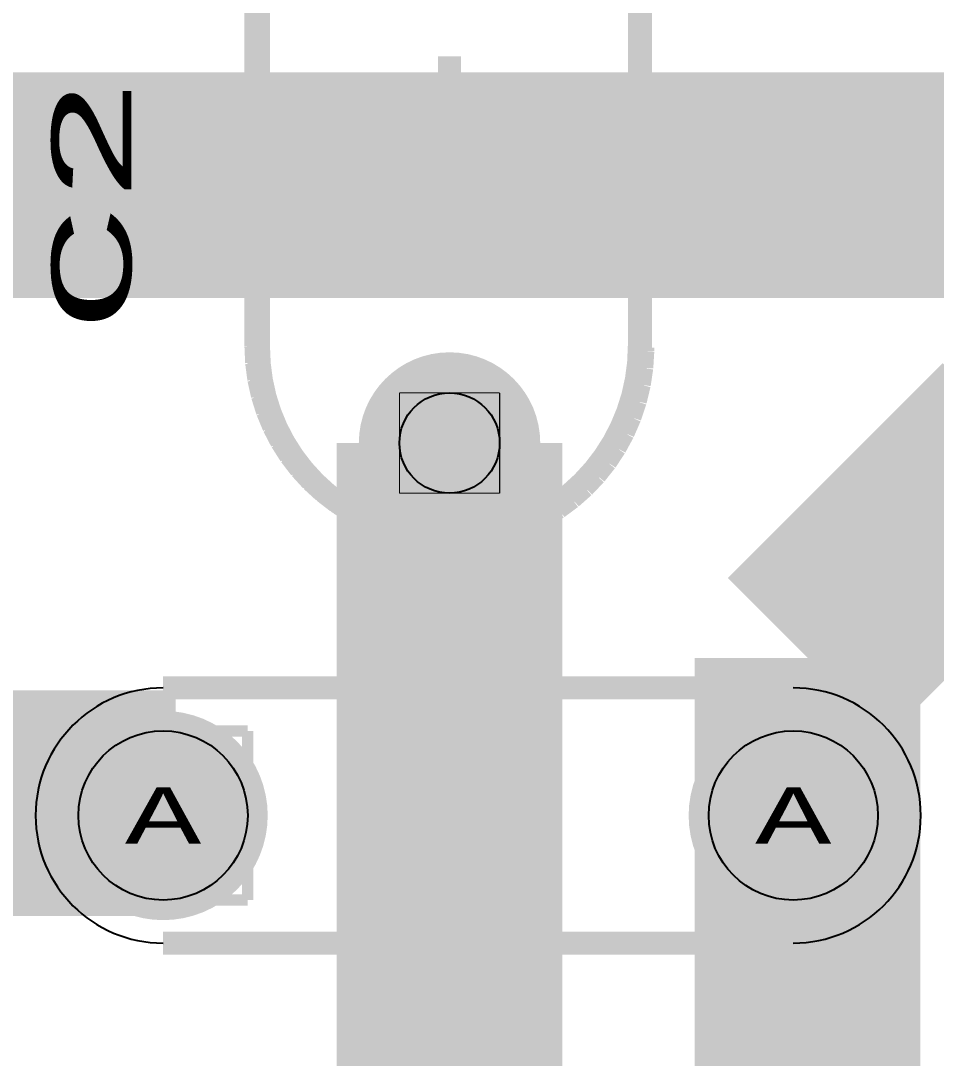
# Model space of a CAD drawing. Extents: x -3 to 268, y -4 to 76.
# Drawn here: x 55.63 to 63.75, y 39.76 to 48.96 of the extents above; entities that cross this region are included whole.
import ezdxf
from ezdxf.enums import TextEntityAlignment as Align

# ---------------------------------------------------------------- set-up
doc = ezdxf.new("R2010")
doc.units = 0
for name, color, linetype in [('3D_INFO_TOP', 1, 'CONTINUOUS'), ('COPPER_BOTTOM', 3, 'CONTINUOUS'), ('COPPER_TOP', 1, 'CONTINUOUS'), ('DRILL', 255, 'CONTINUOUS'), ('DRILL_SYMBOLS', 255, 'CONTINUOUS'), ('SILKSCREEN_TOP', 4, 'CONTINUOUS'), ('SOLDER_MASK_BOTTOM', 212, 'CONTINUOUS'), ('SOLDER_MASK_TOP', 200, 'CONTINUOUS')]:
    doc.layers.add(name, color=color, linetype=linetype)
doc.styles.add('MONOTxtStyle', font='monotxt')

msp = doc.modelspace()

# ---------------------------------------------------------------- hatches: boundary and pattern name
at = {"layer": 'COPPER_BOTTOM'}
h = msp.add_hatch(color=256, dxfattribs=at)
edge = h.paths.add_edge_path()
edge.add_arc((59.436, 45.212), 0.804418, 0, 360)
edge = h.paths.add_edge_path()
edge.add_arc((59.436, 45.212), 0.4445, 0, 360)
for points in [[(57.8238, 41.91), (57.819332, 42.00094), (57.805972, 42.091004), (57.783849, 42.179326), (57.753175, 42.265053), (57.714246, 42.347361), (57.667437, 42.425458), (57.613199, 42.49859), (57.552054, 42.566054), (57.48459, 42.627199), (57.411458, 42.681437), (57.333361, 42.728246), (57.251053, 42.767175), (57.165326, 42.797849), (57.077004, 42.819972), (56.98694, 42.833332), (56.896, 42.8378), (56.80506, 42.833332), (56.714996, 42.819972), (56.626674, 42.797849), (56.540947, 42.767175), (56.458639, 42.728246), (56.380542, 42.681437), (56.30741, 42.627199), (56.239946, 42.566054), (56.178801, 42.49859), (56.124563, 42.425458), (56.077754, 42.347361), (56.038825, 42.265053), (56.008151, 42.179326), (55.986028, 42.091004), (55.972668, 42.00094), (55.9682, 41.91), (55.972668, 41.81906), (55.986028, 41.728996), (56.008151, 41.640674), (56.038825, 41.554947), (56.077754, 41.472639), (56.124563, 41.394542), (56.178801, 41.32141), (56.239946, 41.253946), (56.30741, 41.192801), (56.380542, 41.138563), (56.458639, 41.091754), (56.540947, 41.052825), (56.626674, 41.022151), (56.714996, 41.000028), (56.80506, 40.986668), (56.896, 40.9822), (56.896, 41.16), (56.822488, 41.163612), (56.749683, 41.174412), (56.678287, 41.192295), (56.608988, 41.217091), (56.542453, 41.24856), (56.479323, 41.286398), (56.420206, 41.330243), (56.36567, 41.37967), (56.316243, 41.434206), (56.272398, 41.493323), (56.23456, 41.556453), (56.203091, 41.622988), (56.178295, 41.692287), (56.160412, 41.763683), (56.149612, 41.836488), (56.146, 41.91), (56.149612, 41.983512), (56.160412, 42.056317), (56.178295, 42.127713), (56.203091, 42.197012), (56.23456, 42.263547), (56.272398, 42.326677), (56.316243, 42.385794), (56.36567, 42.44033), (56.420206, 42.489757), (56.479323, 42.533602), (56.542453, 42.57144), (56.608988, 42.602909), (56.678287, 42.627705), (56.749683, 42.645588), (56.822488, 42.656388), (56.896, 42.66), (56.969512, 42.656388), (57.042317, 42.645588), (57.113713, 42.627705), (57.183012, 42.602909), (57.249547, 42.57144), (57.312677, 42.533602), (57.371794, 42.489757), (57.42633, 42.44033), (57.475757, 42.385794), (57.519602, 42.326677), (57.55744, 42.263547), (57.588909, 42.197012), (57.613705, 42.127713), (57.631588, 42.056317), (57.642388, 41.983512), (57.646, 41.91), (57.642388, 41.836488), (57.631588, 41.763683), (57.613705, 41.692287), (57.588909, 41.622988), (57.55744, 41.556453), (57.519602, 41.493323), (57.475757, 41.434206), (57.42633, 41.37967), (57.371794, 41.330243), (57.312677, 41.286398), (57.249547, 41.24856), (57.183012, 41.217091), (57.113713, 41.192295), (57.042317, 41.174412), (56.969512, 41.163612), (56.896, 41.16), (56.896, 40.9822), (56.98694, 40.986668), (57.077004, 41.000028), (57.165326, 41.022151), (57.251053, 41.052825), (57.333361, 41.091754), (57.411458, 41.138563), (57.48459, 41.192801), (57.552054, 41.253946), (57.613199, 41.32141), (57.667437, 41.394542), (57.714246, 41.472639), (57.753175, 41.554947), (57.783849, 41.640674), (57.805972, 41.728996), (57.819332, 41.81906)], [(63.4118, 41.91), (63.407332, 42.00094), (63.393972, 42.091004), (63.371849, 42.179326), (63.341175, 42.265053), (63.302246, 42.347361), (63.255437, 42.425458), (63.201199, 42.49859), (63.140054, 42.566054), (63.07259, 42.627199), (62.999458, 42.681437), (62.921361, 42.728246), (62.839053, 42.767175), (62.753326, 42.797849), (62.665004, 42.819972), (62.57494, 42.833332), (62.484, 42.8378), (62.39306, 42.833332), (62.302996, 42.819972), (62.214674, 42.797849), (62.128947, 42.767175), (62.046639, 42.728246), (61.968542, 42.681437), (61.89541, 42.627199), (61.827946, 42.566054), (61.766801, 42.49859), (61.712563, 42.425458), (61.665754, 42.347361), (61.626825, 42.265053), (61.596151, 42.179326), (61.574028, 42.091004), (61.560668, 42.00094), (61.5562, 41.91), (61.560668, 41.81906), (61.574028, 41.728996), (61.596151, 41.640674), (61.626825, 41.554947), (61.665754, 41.472639), (61.712563, 41.394542), (61.766801, 41.32141), (61.827946, 41.253946), (61.89541, 41.192801), (61.968542, 41.138563), (62.046639, 41.091754), (62.128947, 41.052825), (62.214674, 41.022151), (62.302996, 41.000028), (62.39306, 40.986668), (62.484, 40.9822), (62.484, 41.16), (62.410488, 41.163612), (62.337683, 41.174412), (62.266287, 41.192295), (62.196988, 41.217091), (62.130453, 41.24856), (62.067323, 41.286398), (62.008206, 41.330243), (61.95367, 41.37967), (61.904243, 41.434206), (61.860398, 41.493323), (61.82256, 41.556453), (61.791091, 41.622988), (61.766295, 41.692287), (61.748412, 41.763683), (61.737612, 41.836488), (61.734, 41.91), (61.737612, 41.983512), (61.748412, 42.056317), (61.766295, 42.127713), (61.791091, 42.197012), (61.82256, 42.263547), (61.860398, 42.326677), (61.904243, 42.385794), (61.95367, 42.44033), (62.008206, 42.489757), (62.067323, 42.533602), (62.130453, 42.57144), (62.196988, 42.602909), (62.266287, 42.627705), (62.337683, 42.645588), (62.410488, 42.656388), (62.484, 42.66), (62.557512, 42.656388), (62.630317, 42.645588), (62.701713, 42.627705), (62.771012, 42.602909), (62.837547, 42.57144), (62.900677, 42.533602), (62.959794, 42.489757), (63.01433, 42.44033), (63.063757, 42.385794), (63.107602, 42.326677), (63.14544, 42.263547), (63.176909, 42.197012), (63.201705, 42.127713), (63.219588, 42.056317), (63.230388, 41.983512), (63.234, 41.91), (63.230388, 41.836488), (63.219588, 41.763683), (63.201705, 41.692287), (63.176909, 41.622988), (63.14544, 41.556453), (63.107602, 41.493323), (63.063757, 41.434206), (63.01433, 41.37967), (62.959794, 41.330243), (62.900677, 41.286398), (62.837547, 41.24856), (62.771012, 41.217091), (62.701713, 41.192295), (62.630317, 41.174412), (62.557512, 41.163612), (62.484, 41.16), (62.484, 40.9822), (62.57494, 40.986668), (62.665004, 41.000028), (62.753326, 41.022151), (62.839053, 41.052825), (62.921361, 41.091754), (62.999458, 41.138563), (63.07259, 41.192801), (63.140054, 41.253946), (63.201199, 41.32141), (63.255437, 41.394542), (63.302246, 41.472639), (63.341175, 41.554947), (63.371849, 41.640674), (63.393972, 41.728996), (63.407332, 41.81906)]]:
    msp.add_hatch(color=256, dxfattribs=at).paths.add_polyline_path(points)
at = {"layer": 'COPPER_TOP'}
h = msp.add_hatch(color=256, dxfattribs=at)
edge = h.paths.add_edge_path()
edge.add_arc((59.436, 45.212), 0.804418, 0, 360)
edge = h.paths.add_edge_path()
edge.add_arc((59.436, 45.212), 0.4445, 0, 360)
for points in [[(57.8238, 41.91), (57.819332, 42.00094), (57.805972, 42.091004), (57.783849, 42.179326), (57.753175, 42.265053), (57.714246, 42.347361), (57.667437, 42.425458), (57.613199, 42.49859), (57.552054, 42.566054), (57.48459, 42.627199), (57.411458, 42.681437), (57.333361, 42.728246), (57.251053, 42.767175), (57.165326, 42.797849), (57.077004, 42.819972), (56.98694, 42.833332), (56.896, 42.8378), (56.80506, 42.833332), (56.714996, 42.819972), (56.626674, 42.797849), (56.540947, 42.767175), (56.458639, 42.728246), (56.380542, 42.681437), (56.30741, 42.627199), (56.239946, 42.566054), (56.178801, 42.49859), (56.124563, 42.425458), (56.077754, 42.347361), (56.038825, 42.265053), (56.008151, 42.179326), (55.986028, 42.091004), (55.972668, 42.00094), (55.9682, 41.91), (55.972668, 41.81906), (55.986028, 41.728996), (56.008151, 41.640674), (56.038825, 41.554947), (56.077754, 41.472639), (56.124563, 41.394542), (56.178801, 41.32141), (56.239946, 41.253946), (56.30741, 41.192801), (56.380542, 41.138563), (56.458639, 41.091754), (56.540947, 41.052825), (56.626674, 41.022151), (56.714996, 41.000028), (56.80506, 40.986668), (56.896, 40.9822), (56.896, 41.16), (56.822488, 41.163612), (56.749683, 41.174412), (56.678287, 41.192295), (56.608988, 41.217091), (56.542453, 41.24856), (56.479323, 41.286398), (56.420206, 41.330243), (56.36567, 41.37967), (56.316243, 41.434206), (56.272398, 41.493323), (56.23456, 41.556453), (56.203091, 41.622988), (56.178295, 41.692287), (56.160412, 41.763683), (56.149612, 41.836488), (56.146, 41.91), (56.149612, 41.983512), (56.160412, 42.056317), (56.178295, 42.127713), (56.203091, 42.197012), (56.23456, 42.263547), (56.272398, 42.326677), (56.316243, 42.385794), (56.36567, 42.44033), (56.420206, 42.489757), (56.479323, 42.533602), (56.542453, 42.57144), (56.608988, 42.602909), (56.678287, 42.627705), (56.749683, 42.645588), (56.822488, 42.656388), (56.896, 42.66), (56.969512, 42.656388), (57.042317, 42.645588), (57.113713, 42.627705), (57.183012, 42.602909), (57.249547, 42.57144), (57.312677, 42.533602), (57.371794, 42.489757), (57.42633, 42.44033), (57.475757, 42.385794), (57.519602, 42.326677), (57.55744, 42.263547), (57.588909, 42.197012), (57.613705, 42.127713), (57.631588, 42.056317), (57.642388, 41.983512), (57.646, 41.91), (57.642388, 41.836488), (57.631588, 41.763683), (57.613705, 41.692287), (57.588909, 41.622988), (57.55744, 41.556453), (57.519602, 41.493323), (57.475757, 41.434206), (57.42633, 41.37967), (57.371794, 41.330243), (57.312677, 41.286398), (57.249547, 41.24856), (57.183012, 41.217091), (57.113713, 41.192295), (57.042317, 41.174412), (56.969512, 41.163612), (56.896, 41.16), (56.896, 40.9822), (56.98694, 40.986668), (57.077004, 41.000028), (57.165326, 41.022151), (57.251053, 41.052825), (57.333361, 41.091754), (57.411458, 41.138563), (57.48459, 41.192801), (57.552054, 41.253946), (57.613199, 41.32141), (57.667437, 41.394542), (57.714246, 41.472639), (57.753175, 41.554947), (57.783849, 41.640674), (57.805972, 41.728996), (57.819332, 41.81906)], [(63.4118, 41.91), (63.407332, 42.00094), (63.393972, 42.091004), (63.371849, 42.179326), (63.341175, 42.265053), (63.302246, 42.347361), (63.255437, 42.425458), (63.201199, 42.49859), (63.140054, 42.566054), (63.07259, 42.627199), (62.999458, 42.681437), (62.921361, 42.728246), (62.839053, 42.767175), (62.753326, 42.797849), (62.665004, 42.819972), (62.57494, 42.833332), (62.484, 42.8378), (62.39306, 42.833332), (62.302996, 42.819972), (62.214674, 42.797849), (62.128947, 42.767175), (62.046639, 42.728246), (61.968542, 42.681437), (61.89541, 42.627199), (61.827946, 42.566054), (61.766801, 42.49859), (61.712563, 42.425458), (61.665754, 42.347361), (61.626825, 42.265053), (61.596151, 42.179326), (61.574028, 42.091004), (61.560668, 42.00094), (61.5562, 41.91), (61.560668, 41.81906), (61.574028, 41.728996), (61.596151, 41.640674), (61.626825, 41.554947), (61.665754, 41.472639), (61.712563, 41.394542), (61.766801, 41.32141), (61.827946, 41.253946), (61.89541, 41.192801), (61.968542, 41.138563), (62.046639, 41.091754), (62.128947, 41.052825), (62.214674, 41.022151), (62.302996, 41.000028), (62.39306, 40.986668), (62.484, 40.9822), (62.484, 41.16), (62.410488, 41.163612), (62.337683, 41.174412), (62.266287, 41.192295), (62.196988, 41.217091), (62.130453, 41.24856), (62.067323, 41.286398), (62.008206, 41.330243), (61.95367, 41.37967), (61.904243, 41.434206), (61.860398, 41.493323), (61.82256, 41.556453), (61.791091, 41.622988), (61.766295, 41.692287), (61.748412, 41.763683), (61.737612, 41.836488), (61.734, 41.91), (61.737612, 41.983512), (61.748412, 42.056317), (61.766295, 42.127713), (61.791091, 42.197012), (61.82256, 42.263547), (61.860398, 42.326677), (61.904243, 42.385794), (61.95367, 42.44033), (62.008206, 42.489757), (62.067323, 42.533602), (62.130453, 42.57144), (62.196988, 42.602909), (62.266287, 42.627705), (62.337683, 42.645588), (62.410488, 42.656388), (62.484, 42.66), (62.557512, 42.656388), (62.630317, 42.645588), (62.701713, 42.627705), (62.771012, 42.602909), (62.837547, 42.57144), (62.900677, 42.533602), (62.959794, 42.489757), (63.01433, 42.44033), (63.063757, 42.385794), (63.107602, 42.326677), (63.14544, 42.263547), (63.176909, 42.197012), (63.201705, 42.127713), (63.219588, 42.056317), (63.230388, 41.983512), (63.234, 41.91), (63.230388, 41.836488), (63.219588, 41.763683), (63.201705, 41.692287), (63.176909, 41.622988), (63.14544, 41.556453), (63.107602, 41.493323), (63.063757, 41.434206), (63.01433, 41.37967), (62.959794, 41.330243), (62.900677, 41.286398), (62.837547, 41.24856), (62.771012, 41.217091), (62.701713, 41.192295), (62.630317, 41.174412), (62.557512, 41.163612), (62.484, 41.16), (62.484, 40.9822), (62.57494, 40.986668), (62.665004, 41.000028), (62.753326, 41.022151), (62.839053, 41.052825), (62.921361, 41.091754), (62.999458, 41.138563), (63.07259, 41.192801), (63.140054, 41.253946), (63.201199, 41.32141), (63.255437, 41.394542), (63.302246, 41.472639), (63.341175, 41.554947), (63.371849, 41.640674), (63.393972, 41.728996), (63.407332, 41.81906)]]:
    msp.add_hatch(color=256, dxfattribs=at).paths.add_polyline_path(points)
at = {"layer": 'DRILL'}
h = msp.add_hatch(color=255, dxfattribs=at)
edge = h.paths.add_edge_path()
edge.add_arc((59.436, 45.212), 0.4445, 0, 360)
h = msp.add_hatch(color=255, dxfattribs=at)
edge = h.paths.add_edge_path()
edge.add_arc((56.896, 41.91), 0.75, 0, 360)
h = msp.add_hatch(color=255, dxfattribs=at)
edge = h.paths.add_edge_path()
edge.add_arc((62.484, 41.91), 0.75, 0, 360)
at = {"layer": 'SOLDER_MASK_BOTTOM'}
h = msp.add_hatch(color=256, dxfattribs=at)
edge = h.paths.add_edge_path()
edge.add_arc((59.436, 45.212), 0.804418, 0, 360)
edge = h.paths.add_edge_path()
edge.add_arc((59.436, 45.212), 0.4445, 0, 360)
for points in [[(57.8238, 41.91), (57.819332, 42.00094), (57.805972, 42.091004), (57.783849, 42.179326), (57.753175, 42.265053), (57.714246, 42.347361), (57.667437, 42.425458), (57.613199, 42.49859), (57.552054, 42.566054), (57.48459, 42.627199), (57.411458, 42.681437), (57.333361, 42.728246), (57.251053, 42.767175), (57.165326, 42.797849), (57.077004, 42.819972), (56.98694, 42.833332), (56.896, 42.8378), (56.80506, 42.833332), (56.714996, 42.819972), (56.626674, 42.797849), (56.540947, 42.767175), (56.458639, 42.728246), (56.380542, 42.681437), (56.30741, 42.627199), (56.239946, 42.566054), (56.178801, 42.49859), (56.124563, 42.425458), (56.077754, 42.347361), (56.038825, 42.265053), (56.008151, 42.179326), (55.986028, 42.091004), (55.972668, 42.00094), (55.9682, 41.91), (55.972668, 41.81906), (55.986028, 41.728996), (56.008151, 41.640674), (56.038825, 41.554947), (56.077754, 41.472639), (56.124563, 41.394542), (56.178801, 41.32141), (56.239946, 41.253946), (56.30741, 41.192801), (56.380542, 41.138563), (56.458639, 41.091754), (56.540947, 41.052825), (56.626674, 41.022151), (56.714996, 41.000028), (56.80506, 40.986668), (56.896, 40.9822), (56.896, 41.16), (56.822488, 41.163612), (56.749683, 41.174412), (56.678287, 41.192295), (56.608988, 41.217091), (56.542453, 41.24856), (56.479323, 41.286398), (56.420206, 41.330243), (56.36567, 41.37967), (56.316243, 41.434206), (56.272398, 41.493323), (56.23456, 41.556453), (56.203091, 41.622988), (56.178295, 41.692287), (56.160412, 41.763683), (56.149612, 41.836488), (56.146, 41.91), (56.149612, 41.983512), (56.160412, 42.056317), (56.178295, 42.127713), (56.203091, 42.197012), (56.23456, 42.263547), (56.272398, 42.326677), (56.316243, 42.385794), (56.36567, 42.44033), (56.420206, 42.489757), (56.479323, 42.533602), (56.542453, 42.57144), (56.608988, 42.602909), (56.678287, 42.627705), (56.749683, 42.645588), (56.822488, 42.656388), (56.896, 42.66), (56.969512, 42.656388), (57.042317, 42.645588), (57.113713, 42.627705), (57.183012, 42.602909), (57.249547, 42.57144), (57.312677, 42.533602), (57.371794, 42.489757), (57.42633, 42.44033), (57.475757, 42.385794), (57.519602, 42.326677), (57.55744, 42.263547), (57.588909, 42.197012), (57.613705, 42.127713), (57.631588, 42.056317), (57.642388, 41.983512), (57.646, 41.91), (57.642388, 41.836488), (57.631588, 41.763683), (57.613705, 41.692287), (57.588909, 41.622988), (57.55744, 41.556453), (57.519602, 41.493323), (57.475757, 41.434206), (57.42633, 41.37967), (57.371794, 41.330243), (57.312677, 41.286398), (57.249547, 41.24856), (57.183012, 41.217091), (57.113713, 41.192295), (57.042317, 41.174412), (56.969512, 41.163612), (56.896, 41.16), (56.896, 40.9822), (56.98694, 40.986668), (57.077004, 41.000028), (57.165326, 41.022151), (57.251053, 41.052825), (57.333361, 41.091754), (57.411458, 41.138563), (57.48459, 41.192801), (57.552054, 41.253946), (57.613199, 41.32141), (57.667437, 41.394542), (57.714246, 41.472639), (57.753175, 41.554947), (57.783849, 41.640674), (57.805972, 41.728996), (57.819332, 41.81906)], [(63.4118, 41.91), (63.407332, 42.00094), (63.393972, 42.091004), (63.371849, 42.179326), (63.341175, 42.265053), (63.302246, 42.347361), (63.255437, 42.425458), (63.201199, 42.49859), (63.140054, 42.566054), (63.07259, 42.627199), (62.999458, 42.681437), (62.921361, 42.728246), (62.839053, 42.767175), (62.753326, 42.797849), (62.665004, 42.819972), (62.57494, 42.833332), (62.484, 42.8378), (62.39306, 42.833332), (62.302996, 42.819972), (62.214674, 42.797849), (62.128947, 42.767175), (62.046639, 42.728246), (61.968542, 42.681437), (61.89541, 42.627199), (61.827946, 42.566054), (61.766801, 42.49859), (61.712563, 42.425458), (61.665754, 42.347361), (61.626825, 42.265053), (61.596151, 42.179326), (61.574028, 42.091004), (61.560668, 42.00094), (61.5562, 41.91), (61.560668, 41.81906), (61.574028, 41.728996), (61.596151, 41.640674), (61.626825, 41.554947), (61.665754, 41.472639), (61.712563, 41.394542), (61.766801, 41.32141), (61.827946, 41.253946), (61.89541, 41.192801), (61.968542, 41.138563), (62.046639, 41.091754), (62.128947, 41.052825), (62.214674, 41.022151), (62.302996, 41.000028), (62.39306, 40.986668), (62.484, 40.9822), (62.484, 41.16), (62.410488, 41.163612), (62.337683, 41.174412), (62.266287, 41.192295), (62.196988, 41.217091), (62.130453, 41.24856), (62.067323, 41.286398), (62.008206, 41.330243), (61.95367, 41.37967), (61.904243, 41.434206), (61.860398, 41.493323), (61.82256, 41.556453), (61.791091, 41.622988), (61.766295, 41.692287), (61.748412, 41.763683), (61.737612, 41.836488), (61.734, 41.91), (61.737612, 41.983512), (61.748412, 42.056317), (61.766295, 42.127713), (61.791091, 42.197012), (61.82256, 42.263547), (61.860398, 42.326677), (61.904243, 42.385794), (61.95367, 42.44033), (62.008206, 42.489757), (62.067323, 42.533602), (62.130453, 42.57144), (62.196988, 42.602909), (62.266287, 42.627705), (62.337683, 42.645588), (62.410488, 42.656388), (62.484, 42.66), (62.557512, 42.656388), (62.630317, 42.645588), (62.701713, 42.627705), (62.771012, 42.602909), (62.837547, 42.57144), (62.900677, 42.533602), (62.959794, 42.489757), (63.01433, 42.44033), (63.063757, 42.385794), (63.107602, 42.326677), (63.14544, 42.263547), (63.176909, 42.197012), (63.201705, 42.127713), (63.219588, 42.056317), (63.230388, 41.983512), (63.234, 41.91), (63.230388, 41.836488), (63.219588, 41.763683), (63.201705, 41.692287), (63.176909, 41.622988), (63.14544, 41.556453), (63.107602, 41.493323), (63.063757, 41.434206), (63.01433, 41.37967), (62.959794, 41.330243), (62.900677, 41.286398), (62.837547, 41.24856), (62.771012, 41.217091), (62.701713, 41.192295), (62.630317, 41.174412), (62.557512, 41.163612), (62.484, 41.16), (62.484, 40.9822), (62.57494, 40.986668), (62.665004, 41.000028), (62.753326, 41.022151), (62.839053, 41.052825), (62.921361, 41.091754), (62.999458, 41.138563), (63.07259, 41.192801), (63.140054, 41.253946), (63.201199, 41.32141), (63.255437, 41.394542), (63.302246, 41.472639), (63.341175, 41.554947), (63.371849, 41.640674), (63.393972, 41.728996), (63.407332, 41.81906)]]:
    msp.add_hatch(color=212, dxfattribs=at).paths.add_polyline_path(points)
at = {"layer": 'SOLDER_MASK_TOP'}
h = msp.add_hatch(color=256, dxfattribs=at)
edge = h.paths.add_edge_path()
edge.add_arc((59.436, 45.212), 0.804418, 0, 360)
edge = h.paths.add_edge_path()
edge.add_arc((59.436, 45.212), 0.4445, 0, 360)
for points in [[(57.8238, 41.91), (57.819332, 42.00094), (57.805972, 42.091004), (57.783849, 42.179326), (57.753175, 42.265053), (57.714246, 42.347361), (57.667437, 42.425458), (57.613199, 42.49859), (57.552054, 42.566054), (57.48459, 42.627199), (57.411458, 42.681437), (57.333361, 42.728246), (57.251053, 42.767175), (57.165326, 42.797849), (57.077004, 42.819972), (56.98694, 42.833332), (56.896, 42.8378), (56.80506, 42.833332), (56.714996, 42.819972), (56.626674, 42.797849), (56.540947, 42.767175), (56.458639, 42.728246), (56.380542, 42.681437), (56.30741, 42.627199), (56.239946, 42.566054), (56.178801, 42.49859), (56.124563, 42.425458), (56.077754, 42.347361), (56.038825, 42.265053), (56.008151, 42.179326), (55.986028, 42.091004), (55.972668, 42.00094), (55.9682, 41.91), (55.972668, 41.81906), (55.986028, 41.728996), (56.008151, 41.640674), (56.038825, 41.554947), (56.077754, 41.472639), (56.124563, 41.394542), (56.178801, 41.32141), (56.239946, 41.253946), (56.30741, 41.192801), (56.380542, 41.138563), (56.458639, 41.091754), (56.540947, 41.052825), (56.626674, 41.022151), (56.714996, 41.000028), (56.80506, 40.986668), (56.896, 40.9822), (56.896, 41.16), (56.822488, 41.163612), (56.749683, 41.174412), (56.678287, 41.192295), (56.608988, 41.217091), (56.542453, 41.24856), (56.479323, 41.286398), (56.420206, 41.330243), (56.36567, 41.37967), (56.316243, 41.434206), (56.272398, 41.493323), (56.23456, 41.556453), (56.203091, 41.622988), (56.178295, 41.692287), (56.160412, 41.763683), (56.149612, 41.836488), (56.146, 41.91), (56.149612, 41.983512), (56.160412, 42.056317), (56.178295, 42.127713), (56.203091, 42.197012), (56.23456, 42.263547), (56.272398, 42.326677), (56.316243, 42.385794), (56.36567, 42.44033), (56.420206, 42.489757), (56.479323, 42.533602), (56.542453, 42.57144), (56.608988, 42.602909), (56.678287, 42.627705), (56.749683, 42.645588), (56.822488, 42.656388), (56.896, 42.66), (56.969512, 42.656388), (57.042317, 42.645588), (57.113713, 42.627705), (57.183012, 42.602909), (57.249547, 42.57144), (57.312677, 42.533602), (57.371794, 42.489757), (57.42633, 42.44033), (57.475757, 42.385794), (57.519602, 42.326677), (57.55744, 42.263547), (57.588909, 42.197012), (57.613705, 42.127713), (57.631588, 42.056317), (57.642388, 41.983512), (57.646, 41.91), (57.642388, 41.836488), (57.631588, 41.763683), (57.613705, 41.692287), (57.588909, 41.622988), (57.55744, 41.556453), (57.519602, 41.493323), (57.475757, 41.434206), (57.42633, 41.37967), (57.371794, 41.330243), (57.312677, 41.286398), (57.249547, 41.24856), (57.183012, 41.217091), (57.113713, 41.192295), (57.042317, 41.174412), (56.969512, 41.163612), (56.896, 41.16), (56.896, 40.9822), (56.98694, 40.986668), (57.077004, 41.000028), (57.165326, 41.022151), (57.251053, 41.052825), (57.333361, 41.091754), (57.411458, 41.138563), (57.48459, 41.192801), (57.552054, 41.253946), (57.613199, 41.32141), (57.667437, 41.394542), (57.714246, 41.472639), (57.753175, 41.554947), (57.783849, 41.640674), (57.805972, 41.728996), (57.819332, 41.81906)], [(63.4118, 41.91), (63.407332, 42.00094), (63.393972, 42.091004), (63.371849, 42.179326), (63.341175, 42.265053), (63.302246, 42.347361), (63.255437, 42.425458), (63.201199, 42.49859), (63.140054, 42.566054), (63.07259, 42.627199), (62.999458, 42.681437), (62.921361, 42.728246), (62.839053, 42.767175), (62.753326, 42.797849), (62.665004, 42.819972), (62.57494, 42.833332), (62.484, 42.8378), (62.39306, 42.833332), (62.302996, 42.819972), (62.214674, 42.797849), (62.128947, 42.767175), (62.046639, 42.728246), (61.968542, 42.681437), (61.89541, 42.627199), (61.827946, 42.566054), (61.766801, 42.49859), (61.712563, 42.425458), (61.665754, 42.347361), (61.626825, 42.265053), (61.596151, 42.179326), (61.574028, 42.091004), (61.560668, 42.00094), (61.5562, 41.91), (61.560668, 41.81906), (61.574028, 41.728996), (61.596151, 41.640674), (61.626825, 41.554947), (61.665754, 41.472639), (61.712563, 41.394542), (61.766801, 41.32141), (61.827946, 41.253946), (61.89541, 41.192801), (61.968542, 41.138563), (62.046639, 41.091754), (62.128947, 41.052825), (62.214674, 41.022151), (62.302996, 41.000028), (62.39306, 40.986668), (62.484, 40.9822), (62.484, 41.16), (62.410488, 41.163612), (62.337683, 41.174412), (62.266287, 41.192295), (62.196988, 41.217091), (62.130453, 41.24856), (62.067323, 41.286398), (62.008206, 41.330243), (61.95367, 41.37967), (61.904243, 41.434206), (61.860398, 41.493323), (61.82256, 41.556453), (61.791091, 41.622988), (61.766295, 41.692287), (61.748412, 41.763683), (61.737612, 41.836488), (61.734, 41.91), (61.737612, 41.983512), (61.748412, 42.056317), (61.766295, 42.127713), (61.791091, 42.197012), (61.82256, 42.263547), (61.860398, 42.326677), (61.904243, 42.385794), (61.95367, 42.44033), (62.008206, 42.489757), (62.067323, 42.533602), (62.130453, 42.57144), (62.196988, 42.602909), (62.266287, 42.627705), (62.337683, 42.645588), (62.410488, 42.656388), (62.484, 42.66), (62.557512, 42.656388), (62.630317, 42.645588), (62.701713, 42.627705), (62.771012, 42.602909), (62.837547, 42.57144), (62.900677, 42.533602), (62.959794, 42.489757), (63.01433, 42.44033), (63.063757, 42.385794), (63.107602, 42.326677), (63.14544, 42.263547), (63.176909, 42.197012), (63.201705, 42.127713), (63.219588, 42.056317), (63.230388, 41.983512), (63.234, 41.91), (63.230388, 41.836488), (63.219588, 41.763683), (63.201705, 41.692287), (63.176909, 41.622988), (63.14544, 41.556453), (63.107602, 41.493323), (63.063757, 41.434206), (63.01433, 41.37967), (62.959794, 41.330243), (62.900677, 41.286398), (62.837547, 41.24856), (62.771012, 41.217091), (62.701713, 41.192295), (62.630317, 41.174412), (62.557512, 41.163612), (62.484, 41.16), (62.484, 40.9822), (62.57494, 40.986668), (62.665004, 41.000028), (62.753326, 41.022151), (62.839053, 41.052825), (62.921361, 41.091754), (62.999458, 41.138563), (63.07259, 41.192801), (63.140054, 41.253946), (63.201199, 41.32141), (63.255437, 41.394542), (63.302246, 41.472639), (63.341175, 41.554947), (63.371849, 41.640674), (63.393972, 41.728996), (63.407332, 41.81906)]]:
    msp.add_hatch(color=200, dxfattribs=at).paths.add_polyline_path(points)

# ---------------------------------------------------------------- linework, layer by layer
at = {"layer": '3D_INFO_TOP', "color": 1, "const_width": 0.1778}
for points in [[(57.706, 46.072), (57.706, 49.372)], [(61.106, 46.072), (61.106, 49.372)], [(59.436, 48.26), (59.436, 48.641)], [(58.674, 48.26), (60.198, 48.26)], [(60.198, 48.133), (58.674, 48.133)], [(58.674, 48.006), (60.198, 48.006)], [(60.198, 47.498), (58.674, 47.498)], [(58.674, 47.371), (60.198, 47.371)], [(60.198, 47.244), (58.674, 47.244)], [(59.436, 47.244), (59.436, 46.863)], [(57.706, 46.072), (57.712469, 45.923835)], [(61.09953, 45.923835), (61.106, 46.071999)], [(61.106, 46.071999), (61.106, 46.072)], [(57.712469, 45.923835), (57.731826, 45.776798)], [(61.080173, 45.776798), (61.09953, 45.923835)], [(57.731826, 45.776798), (57.763926, 45.632007)], [(61.048073, 45.632007), (61.080173, 45.776798)], [(57.763926, 45.632007), (57.808522, 45.490565)], [(61.003477, 45.490565), (61.048073, 45.632007)], [(57.808522, 45.490565), (57.865276, 45.353548)], [(60.946723, 45.353548), (61.003477, 45.490565)], [(57.865276, 45.353548), (57.933756, 45.222)], [(60.878243, 45.221999), (60.946723, 45.353548)], [(57.933756, 45.222), (58.013441, 45.09692)], [(60.798558, 45.09692), (60.878243, 45.221999)], [(58.013441, 45.09692), (58.103724, 44.979261)], [(60.708275, 44.979261), (60.798558, 45.09692)], [(58.103724, 44.979261), (58.203918, 44.869918)], [(60.608081, 44.869918), (60.708275, 44.979261)], [(58.203918, 44.869918), (58.313261, 44.769724)], [(60.498738, 44.769724), (60.608081, 44.869918)], [(58.313261, 44.769724), (58.43092, 44.679441)], [(60.381079, 44.679441), (60.498738, 44.769724)], [(58.43092, 44.679441), (58.556, 44.599756)], [(60.255999, 44.599756), (60.381079, 44.679441)], [(58.556, 44.599756), (58.687548, 44.531276)], [(58.687548, 44.531276), (58.824565, 44.474522)], [(59.987434, 44.474522), (60.124451, 44.531276)], [(60.124451, 44.531276), (60.255999, 44.599756)], [(58.824565, 44.474522), (58.966007, 44.429926)], [(59.845992, 44.429926), (59.987434, 44.474522)], [(58.966007, 44.429926), (59.110798, 44.397826)], [(59.110798, 44.397826), (59.257835, 44.378469)], [(59.257835, 44.378469), (59.405999, 44.372)], [(59.405999, 44.372), (59.554164, 44.378469)], [(59.554164, 44.378469), (59.701201, 44.397826)], [(59.701201, 44.397826), (59.845992, 44.429926)]]:
    msp.add_lwpolyline(points, dxfattribs=at)
at = {"layer": 'COPPER_BOTTOM', "color": 3, "const_width": 2}
for points in [[(69.596, 47.498), (26.416, 47.498)], [(59.436, 39.116), (59.436, 45.212)], [(62.611, 43.307), (64.516, 45.212)], [(62.611, 37.465), (62.611, 43.307)], [(51.816, 42.02), (57.006, 42.02)], [(56.896, 39.116), (56.896, 34.544)]]:
    msp.add_lwpolyline(points, dxfattribs=at)
at = {"layer": 'COPPER_BOTTOM', "const_width": 0.000001}
for points in [[(57.8238, 41.91), (57.819332, 42.00094), (57.805972, 42.091004), (57.783849, 42.179326), (57.753175, 42.265053), (57.714246, 42.347361), (57.667437, 42.425458), (57.613199, 42.49859), (57.552054, 42.566054), (57.48459, 42.627199), (57.411458, 42.681437), (57.333361, 42.728246), (57.251053, 42.767175), (57.165326, 42.797849), (57.077004, 42.819972), (56.98694, 42.833332), (56.896, 42.8378), (56.80506, 42.833332), (56.714996, 42.819972), (56.626674, 42.797849), (56.540947, 42.767175), (56.458639, 42.728246), (56.380542, 42.681437), (56.30741, 42.627199), (56.239946, 42.566054), (56.178801, 42.49859), (56.124563, 42.425458), (56.077754, 42.347361), (56.038825, 42.265053), (56.008151, 42.179326), (55.986028, 42.091004), (55.972668, 42.00094), (55.9682, 41.91), (55.972668, 41.81906), (55.986028, 41.728996), (56.008151, 41.640674), (56.038825, 41.554947), (56.077754, 41.472639), (56.124563, 41.394542), (56.178801, 41.32141), (56.239946, 41.253946), (56.30741, 41.192801), (56.380542, 41.138563), (56.458639, 41.091754), (56.540947, 41.052825), (56.626674, 41.022151), (56.714996, 41.000028), (56.80506, 40.986668), (56.896, 40.9822), (56.896, 41.16), (56.822488, 41.163612), (56.749683, 41.174412), (56.678287, 41.192295), (56.608988, 41.217091), (56.542453, 41.24856), (56.479323, 41.286398), (56.420206, 41.330243), (56.36567, 41.37967), (56.316243, 41.434206), (56.272398, 41.493323), (56.23456, 41.556453), (56.203091, 41.622988), (56.178295, 41.692287), (56.160412, 41.763683), (56.149612, 41.836488), (56.146, 41.91), (56.149612, 41.983512), (56.160412, 42.056317), (56.178295, 42.127713), (56.203091, 42.197012), (56.23456, 42.263547), (56.272398, 42.326677), (56.316243, 42.385794), (56.36567, 42.44033), (56.420206, 42.489757), (56.479323, 42.533602), (56.542453, 42.57144), (56.608988, 42.602909), (56.678287, 42.627705), (56.749683, 42.645588), (56.822488, 42.656388), (56.896, 42.66), (56.969512, 42.656388), (57.042317, 42.645588), (57.113713, 42.627705), (57.183012, 42.602909), (57.249547, 42.57144), (57.312677, 42.533602), (57.371794, 42.489757), (57.42633, 42.44033), (57.475757, 42.385794), (57.519602, 42.326677), (57.55744, 42.263547), (57.588909, 42.197012), (57.613705, 42.127713), (57.631588, 42.056317), (57.642388, 41.983512), (57.646, 41.91), (57.642388, 41.836488), (57.631588, 41.763683), (57.613705, 41.692287), (57.588909, 41.622988), (57.55744, 41.556453), (57.519602, 41.493323), (57.475757, 41.434206), (57.42633, 41.37967), (57.371794, 41.330243), (57.312677, 41.286398), (57.249547, 41.24856), (57.183012, 41.217091), (57.113713, 41.192295), (57.042317, 41.174412), (56.969512, 41.163612), (56.896, 41.16), (56.896, 40.9822), (56.98694, 40.986668), (57.077004, 41.000028), (57.165326, 41.022151), (57.251053, 41.052825), (57.333361, 41.091754), (57.411458, 41.138563), (57.48459, 41.192801), (57.552054, 41.253946), (57.613199, 41.32141), (57.667437, 41.394542), (57.714246, 41.472639), (57.753175, 41.554947), (57.783849, 41.640674), (57.805972, 41.728996), (57.819332, 41.81906), (57.8238, 41.91)], [(63.4118, 41.91), (63.407332, 42.00094), (63.393972, 42.091004), (63.371849, 42.179326), (63.341175, 42.265053), (63.302246, 42.347361), (63.255437, 42.425458), (63.201199, 42.49859), (63.140054, 42.566054), (63.07259, 42.627199), (62.999458, 42.681437), (62.921361, 42.728246), (62.839053, 42.767175), (62.753326, 42.797849), (62.665004, 42.819972), (62.57494, 42.833332), (62.484, 42.8378), (62.39306, 42.833332), (62.302996, 42.819972), (62.214674, 42.797849), (62.128947, 42.767175), (62.046639, 42.728246), (61.968542, 42.681437), (61.89541, 42.627199), (61.827946, 42.566054), (61.766801, 42.49859), (61.712563, 42.425458), (61.665754, 42.347361), (61.626825, 42.265053), (61.596151, 42.179326), (61.574028, 42.091004), (61.560668, 42.00094), (61.5562, 41.91), (61.560668, 41.81906), (61.574028, 41.728996), (61.596151, 41.640674), (61.626825, 41.554947), (61.665754, 41.472639), (61.712563, 41.394542), (61.766801, 41.32141), (61.827946, 41.253946), (61.89541, 41.192801), (61.968542, 41.138563), (62.046639, 41.091754), (62.128947, 41.052825), (62.214674, 41.022151), (62.302996, 41.000028), (62.39306, 40.986668), (62.484, 40.9822), (62.484, 41.16), (62.410488, 41.163612), (62.337683, 41.174412), (62.266287, 41.192295), (62.196988, 41.217091), (62.130453, 41.24856), (62.067323, 41.286398), (62.008206, 41.330243), (61.95367, 41.37967), (61.904243, 41.434206), (61.860398, 41.493323), (61.82256, 41.556453), (61.791091, 41.622988), (61.766295, 41.692287), (61.748412, 41.763683), (61.737612, 41.836488), (61.734, 41.91), (61.737612, 41.983512), (61.748412, 42.056317), (61.766295, 42.127713), (61.791091, 42.197012), (61.82256, 42.263547), (61.860398, 42.326677), (61.904243, 42.385794), (61.95367, 42.44033), (62.008206, 42.489757), (62.067323, 42.533602), (62.130453, 42.57144), (62.196988, 42.602909), (62.266287, 42.627705), (62.337683, 42.645588), (62.410488, 42.656388), (62.484, 42.66), (62.557512, 42.656388), (62.630317, 42.645588), (62.701713, 42.627705), (62.771012, 42.602909), (62.837547, 42.57144), (62.900677, 42.533602), (62.959794, 42.489757), (63.01433, 42.44033), (63.063757, 42.385794), (63.107602, 42.326677), (63.14544, 42.263547), (63.176909, 42.197012), (63.201705, 42.127713), (63.219588, 42.056317), (63.230388, 41.983512), (63.234, 41.91), (63.230388, 41.836488), (63.219588, 41.763683), (63.201705, 41.692287), (63.176909, 41.622988), (63.14544, 41.556453), (63.107602, 41.493323), (63.063757, 41.434206), (63.01433, 41.37967), (62.959794, 41.330243), (62.900677, 41.286398), (62.837547, 41.24856), (62.771012, 41.217091), (62.701713, 41.192295), (62.630317, 41.174412), (62.557512, 41.163612), (62.484, 41.16), (62.484, 40.9822), (62.57494, 40.986668), (62.665004, 41.000028), (62.753326, 41.022151), (62.839053, 41.052825), (62.921361, 41.091754), (62.999458, 41.138563), (63.07259, 41.192801), (63.140054, 41.253946), (63.201199, 41.32141), (63.255437, 41.394542), (63.302246, 41.472639), (63.341175, 41.554947), (63.371849, 41.640674), (63.393972, 41.728996), (63.407332, 41.81906), (63.4118, 41.91)]]:
    msp.add_lwpolyline(points, dxfattribs=at)
at = {"layer": 'COPPER_TOP', "const_width": 0.000001}
for points in [[(57.8238, 41.91), (57.819332, 42.00094), (57.805972, 42.091004), (57.783849, 42.179326), (57.753175, 42.265053), (57.714246, 42.347361), (57.667437, 42.425458), (57.613199, 42.49859), (57.552054, 42.566054), (57.48459, 42.627199), (57.411458, 42.681437), (57.333361, 42.728246), (57.251053, 42.767175), (57.165326, 42.797849), (57.077004, 42.819972), (56.98694, 42.833332), (56.896, 42.8378), (56.80506, 42.833332), (56.714996, 42.819972), (56.626674, 42.797849), (56.540947, 42.767175), (56.458639, 42.728246), (56.380542, 42.681437), (56.30741, 42.627199), (56.239946, 42.566054), (56.178801, 42.49859), (56.124563, 42.425458), (56.077754, 42.347361), (56.038825, 42.265053), (56.008151, 42.179326), (55.986028, 42.091004), (55.972668, 42.00094), (55.9682, 41.91), (55.972668, 41.81906), (55.986028, 41.728996), (56.008151, 41.640674), (56.038825, 41.554947), (56.077754, 41.472639), (56.124563, 41.394542), (56.178801, 41.32141), (56.239946, 41.253946), (56.30741, 41.192801), (56.380542, 41.138563), (56.458639, 41.091754), (56.540947, 41.052825), (56.626674, 41.022151), (56.714996, 41.000028), (56.80506, 40.986668), (56.896, 40.9822), (56.896, 41.16), (56.822488, 41.163612), (56.749683, 41.174412), (56.678287, 41.192295), (56.608988, 41.217091), (56.542453, 41.24856), (56.479323, 41.286398), (56.420206, 41.330243), (56.36567, 41.37967), (56.316243, 41.434206), (56.272398, 41.493323), (56.23456, 41.556453), (56.203091, 41.622988), (56.178295, 41.692287), (56.160412, 41.763683), (56.149612, 41.836488), (56.146, 41.91), (56.149612, 41.983512), (56.160412, 42.056317), (56.178295, 42.127713), (56.203091, 42.197012), (56.23456, 42.263547), (56.272398, 42.326677), (56.316243, 42.385794), (56.36567, 42.44033), (56.420206, 42.489757), (56.479323, 42.533602), (56.542453, 42.57144), (56.608988, 42.602909), (56.678287, 42.627705), (56.749683, 42.645588), (56.822488, 42.656388), (56.896, 42.66), (56.969512, 42.656388), (57.042317, 42.645588), (57.113713, 42.627705), (57.183012, 42.602909), (57.249547, 42.57144), (57.312677, 42.533602), (57.371794, 42.489757), (57.42633, 42.44033), (57.475757, 42.385794), (57.519602, 42.326677), (57.55744, 42.263547), (57.588909, 42.197012), (57.613705, 42.127713), (57.631588, 42.056317), (57.642388, 41.983512), (57.646, 41.91), (57.642388, 41.836488), (57.631588, 41.763683), (57.613705, 41.692287), (57.588909, 41.622988), (57.55744, 41.556453), (57.519602, 41.493323), (57.475757, 41.434206), (57.42633, 41.37967), (57.371794, 41.330243), (57.312677, 41.286398), (57.249547, 41.24856), (57.183012, 41.217091), (57.113713, 41.192295), (57.042317, 41.174412), (56.969512, 41.163612), (56.896, 41.16), (56.896, 40.9822), (56.98694, 40.986668), (57.077004, 41.000028), (57.165326, 41.022151), (57.251053, 41.052825), (57.333361, 41.091754), (57.411458, 41.138563), (57.48459, 41.192801), (57.552054, 41.253946), (57.613199, 41.32141), (57.667437, 41.394542), (57.714246, 41.472639), (57.753175, 41.554947), (57.783849, 41.640674), (57.805972, 41.728996), (57.819332, 41.81906), (57.8238, 41.91)], [(63.4118, 41.91), (63.407332, 42.00094), (63.393972, 42.091004), (63.371849, 42.179326), (63.341175, 42.265053), (63.302246, 42.347361), (63.255437, 42.425458), (63.201199, 42.49859), (63.140054, 42.566054), (63.07259, 42.627199), (62.999458, 42.681437), (62.921361, 42.728246), (62.839053, 42.767175), (62.753326, 42.797849), (62.665004, 42.819972), (62.57494, 42.833332), (62.484, 42.8378), (62.39306, 42.833332), (62.302996, 42.819972), (62.214674, 42.797849), (62.128947, 42.767175), (62.046639, 42.728246), (61.968542, 42.681437), (61.89541, 42.627199), (61.827946, 42.566054), (61.766801, 42.49859), (61.712563, 42.425458), (61.665754, 42.347361), (61.626825, 42.265053), (61.596151, 42.179326), (61.574028, 42.091004), (61.560668, 42.00094), (61.5562, 41.91), (61.560668, 41.81906), (61.574028, 41.728996), (61.596151, 41.640674), (61.626825, 41.554947), (61.665754, 41.472639), (61.712563, 41.394542), (61.766801, 41.32141), (61.827946, 41.253946), (61.89541, 41.192801), (61.968542, 41.138563), (62.046639, 41.091754), (62.128947, 41.052825), (62.214674, 41.022151), (62.302996, 41.000028), (62.39306, 40.986668), (62.484, 40.9822), (62.484, 41.16), (62.410488, 41.163612), (62.337683, 41.174412), (62.266287, 41.192295), (62.196988, 41.217091), (62.130453, 41.24856), (62.067323, 41.286398), (62.008206, 41.330243), (61.95367, 41.37967), (61.904243, 41.434206), (61.860398, 41.493323), (61.82256, 41.556453), (61.791091, 41.622988), (61.766295, 41.692287), (61.748412, 41.763683), (61.737612, 41.836488), (61.734, 41.91), (61.737612, 41.983512), (61.748412, 42.056317), (61.766295, 42.127713), (61.791091, 42.197012), (61.82256, 42.263547), (61.860398, 42.326677), (61.904243, 42.385794), (61.95367, 42.44033), (62.008206, 42.489757), (62.067323, 42.533602), (62.130453, 42.57144), (62.196988, 42.602909), (62.266287, 42.627705), (62.337683, 42.645588), (62.410488, 42.656388), (62.484, 42.66), (62.557512, 42.656388), (62.630317, 42.645588), (62.701713, 42.627705), (62.771012, 42.602909), (62.837547, 42.57144), (62.900677, 42.533602), (62.959794, 42.489757), (63.01433, 42.44033), (63.063757, 42.385794), (63.107602, 42.326677), (63.14544, 42.263547), (63.176909, 42.197012), (63.201705, 42.127713), (63.219588, 42.056317), (63.230388, 41.983512), (63.234, 41.91), (63.230388, 41.836488), (63.219588, 41.763683), (63.201705, 41.692287), (63.176909, 41.622988), (63.14544, 41.556453), (63.107602, 41.493323), (63.063757, 41.434206), (63.01433, 41.37967), (62.959794, 41.330243), (62.900677, 41.286398), (62.837547, 41.24856), (62.771012, 41.217091), (62.701713, 41.192295), (62.630317, 41.174412), (62.557512, 41.163612), (62.484, 41.16), (62.484, 40.9822), (62.57494, 40.986668), (62.665004, 41.000028), (62.753326, 41.022151), (62.839053, 41.052825), (62.921361, 41.091754), (62.999458, 41.138563), (63.07259, 41.192801), (63.140054, 41.253946), (63.201199, 41.32141), (63.255437, 41.394542), (63.302246, 41.472639), (63.341175, 41.554947), (63.371849, 41.640674), (63.393972, 41.728996), (63.407332, 41.81906), (63.4118, 41.91)]]:
    msp.add_lwpolyline(points, dxfattribs=at)
at = {"layer": 'DRILL', "color": 255}
for centre, radius in [((59.436, 45.212), 0.4445), ((56.896, 41.91), 0.75), ((62.484, 41.91), 0.75)]:
    msp.add_circle(centre, radius, dxfattribs=at)
at = {"layer": 'DRILL_SYMBOLS', "color": 7}
for points, const_width in [([(59.8805, 45.6565), (58.9915, 45.6565)], 0.01), ([(58.9915, 45.6565), (58.9915, 44.7675)], 0.01), ([(59.8805, 44.7675), (59.8805, 45.6565)], 0.01), ([(58.9915, 44.7675), (59.8805, 44.7675)], 0.01), ([(57.646, 42.66), (56.146, 42.66)], 0.1), ([(56.146, 42.66), (56.146, 41.16)], 0.1), ([(57.646, 41.16), (57.646, 42.66)], 0.1), ([(63.234, 42.66), (61.734, 42.66)], 0.1), ([(61.734, 42.66), (61.734, 41.16)], 0.1), ([(63.234, 41.16), (63.234, 42.66)], 0.1), ([(56.146, 41.16), (57.646, 41.16)], 0.1), ([(61.734, 41.16), (63.234, 41.16)], 0.1)]:
    msp.add_lwpolyline(points, dxfattribs=dict(at, const_width=const_width))
at = {"layer": 'SILKSCREEN_TOP', "color": 4, "const_width": 0.2032}
for points in [[(57.742667, 46.058668), (57.742667, 49.445332)], [(61.129333, 46.058668), (61.129333, 49.445332)], [(59.436, 48.260002), (59.436, 48.641)], [(58.674, 48.260002), (60.198, 48.26)], [(60.198, 48.133002), (58.674, 48.133)], [(58.674, 48.006002), (60.198, 48.006)], [(60.198, 47.498002), (58.674, 47.498)], [(58.674, 47.371002), (60.198, 47.371)], [(60.198, 47.244002), (58.674, 47.244)], [(59.436, 47.244002), (59.436, 46.863)], [(57.742667, 46.0587), (57.74911, 45.911116)], [(61.141105, 45.879486), (61.150236, 46.028778)], [(61.150236, 46.028778), (61.150498, 46.0587)], [(57.74911, 45.911116), (57.768392, 45.764655)], [(61.118997, 45.731558), (61.141105, 45.879486)], [(57.768392, 45.764655), (57.800365, 45.620433)], [(61.084081, 45.58612), (61.118997, 45.731558)], [(57.800365, 45.620433), (57.844787, 45.479546)], [(61.036622, 45.444279), (61.084081, 45.58612)], [(57.844787, 45.479546), (57.901319, 45.343066)], [(60.97698, 45.307114), (61.036622, 45.444279)], [(57.901319, 45.343066), (57.96953, 45.212033)], [(60.905611, 45.175668), (60.97698, 45.307114)], [(57.96953, 45.212033), (58.048902, 45.087444)], [(60.823058, 45.050943), (60.905611, 45.175668)], [(58.048902, 45.087444), (58.138831, 44.970246)], [(58.138831, 44.970246), (58.238632, 44.861332)], [(60.729948, 44.933888), (60.823058, 45.050943)], [(60.62699, 44.825393), (60.729948, 44.933888)], [(58.238632, 44.861332), (58.347546, 44.761531)], [(60.514969, 44.726285), (60.62699, 44.825393)], [(58.347546, 44.761531), (58.464744, 44.671602)], [(60.394735, 44.637317), (60.514969, 44.726285)], [(58.464744, 44.671602), (58.589333, 44.59223)], [(60.267205, 44.559166), (60.394735, 44.637317)], [(62.484, 43.041), (56.896, 43.041)], [(56.896, 40.779), (62.484, 40.779)]]:
    msp.add_lwpolyline(points, dxfattribs=at)
at = {"layer": 'SILKSCREEN_TOP', "color": 4}
for centre, start, end in [((56.896, 41.91), 90, 180), ((62.484, 41.91), 0, 90), ((56.896, 41.91), 180, 270), ((62.484, 41.91), 270, 0)]:
    msp.add_arc(centre, 1.131, start, end, dxfattribs=at)
at = {"layer": 'SOLDER_MASK_BOTTOM', "color": 212, "const_width": 0.000001}
for points in [[(57.8238, 41.91), (57.819332, 42.00094), (57.805972, 42.091004), (57.783849, 42.179326), (57.753175, 42.265053), (57.714246, 42.347361), (57.667437, 42.425458), (57.613199, 42.49859), (57.552054, 42.566054), (57.48459, 42.627199), (57.411458, 42.681437), (57.333361, 42.728246), (57.251053, 42.767175), (57.165326, 42.797849), (57.077004, 42.819972), (56.98694, 42.833332), (56.896, 42.8378), (56.80506, 42.833332), (56.714996, 42.819972), (56.626674, 42.797849), (56.540947, 42.767175), (56.458639, 42.728246), (56.380542, 42.681437), (56.30741, 42.627199), (56.239946, 42.566054), (56.178801, 42.49859), (56.124563, 42.425458), (56.077754, 42.347361), (56.038825, 42.265053), (56.008151, 42.179326), (55.986028, 42.091004), (55.972668, 42.00094), (55.9682, 41.91), (55.972668, 41.81906), (55.986028, 41.728996), (56.008151, 41.640674), (56.038825, 41.554947), (56.077754, 41.472639), (56.124563, 41.394542), (56.178801, 41.32141), (56.239946, 41.253946), (56.30741, 41.192801), (56.380542, 41.138563), (56.458639, 41.091754), (56.540947, 41.052825), (56.626674, 41.022151), (56.714996, 41.000028), (56.80506, 40.986668), (56.896, 40.9822), (56.896, 41.16), (56.822488, 41.163612), (56.749683, 41.174412), (56.678287, 41.192295), (56.608988, 41.217091), (56.542453, 41.24856), (56.479323, 41.286398), (56.420206, 41.330243), (56.36567, 41.37967), (56.316243, 41.434206), (56.272398, 41.493323), (56.23456, 41.556453), (56.203091, 41.622988), (56.178295, 41.692287), (56.160412, 41.763683), (56.149612, 41.836488), (56.146, 41.91), (56.149612, 41.983512), (56.160412, 42.056317), (56.178295, 42.127713), (56.203091, 42.197012), (56.23456, 42.263547), (56.272398, 42.326677), (56.316243, 42.385794), (56.36567, 42.44033), (56.420206, 42.489757), (56.479323, 42.533602), (56.542453, 42.57144), (56.608988, 42.602909), (56.678287, 42.627705), (56.749683, 42.645588), (56.822488, 42.656388), (56.896, 42.66), (56.969512, 42.656388), (57.042317, 42.645588), (57.113713, 42.627705), (57.183012, 42.602909), (57.249547, 42.57144), (57.312677, 42.533602), (57.371794, 42.489757), (57.42633, 42.44033), (57.475757, 42.385794), (57.519602, 42.326677), (57.55744, 42.263547), (57.588909, 42.197012), (57.613705, 42.127713), (57.631588, 42.056317), (57.642388, 41.983512), (57.646, 41.91), (57.642388, 41.836488), (57.631588, 41.763683), (57.613705, 41.692287), (57.588909, 41.622988), (57.55744, 41.556453), (57.519602, 41.493323), (57.475757, 41.434206), (57.42633, 41.37967), (57.371794, 41.330243), (57.312677, 41.286398), (57.249547, 41.24856), (57.183012, 41.217091), (57.113713, 41.192295), (57.042317, 41.174412), (56.969512, 41.163612), (56.896, 41.16), (56.896, 40.9822), (56.98694, 40.986668), (57.077004, 41.000028), (57.165326, 41.022151), (57.251053, 41.052825), (57.333361, 41.091754), (57.411458, 41.138563), (57.48459, 41.192801), (57.552054, 41.253946), (57.613199, 41.32141), (57.667437, 41.394542), (57.714246, 41.472639), (57.753175, 41.554947), (57.783849, 41.640674), (57.805972, 41.728996), (57.819332, 41.81906), (57.8238, 41.91)], [(63.4118, 41.91), (63.407332, 42.00094), (63.393972, 42.091004), (63.371849, 42.179326), (63.341175, 42.265053), (63.302246, 42.347361), (63.255437, 42.425458), (63.201199, 42.49859), (63.140054, 42.566054), (63.07259, 42.627199), (62.999458, 42.681437), (62.921361, 42.728246), (62.839053, 42.767175), (62.753326, 42.797849), (62.665004, 42.819972), (62.57494, 42.833332), (62.484, 42.8378), (62.39306, 42.833332), (62.302996, 42.819972), (62.214674, 42.797849), (62.128947, 42.767175), (62.046639, 42.728246), (61.968542, 42.681437), (61.89541, 42.627199), (61.827946, 42.566054), (61.766801, 42.49859), (61.712563, 42.425458), (61.665754, 42.347361), (61.626825, 42.265053), (61.596151, 42.179326), (61.574028, 42.091004), (61.560668, 42.00094), (61.5562, 41.91), (61.560668, 41.81906), (61.574028, 41.728996), (61.596151, 41.640674), (61.626825, 41.554947), (61.665754, 41.472639), (61.712563, 41.394542), (61.766801, 41.32141), (61.827946, 41.253946), (61.89541, 41.192801), (61.968542, 41.138563), (62.046639, 41.091754), (62.128947, 41.052825), (62.214674, 41.022151), (62.302996, 41.000028), (62.39306, 40.986668), (62.484, 40.9822), (62.484, 41.16), (62.410488, 41.163612), (62.337683, 41.174412), (62.266287, 41.192295), (62.196988, 41.217091), (62.130453, 41.24856), (62.067323, 41.286398), (62.008206, 41.330243), (61.95367, 41.37967), (61.904243, 41.434206), (61.860398, 41.493323), (61.82256, 41.556453), (61.791091, 41.622988), (61.766295, 41.692287), (61.748412, 41.763683), (61.737612, 41.836488), (61.734, 41.91), (61.737612, 41.983512), (61.748412, 42.056317), (61.766295, 42.127713), (61.791091, 42.197012), (61.82256, 42.263547), (61.860398, 42.326677), (61.904243, 42.385794), (61.95367, 42.44033), (62.008206, 42.489757), (62.067323, 42.533602), (62.130453, 42.57144), (62.196988, 42.602909), (62.266287, 42.627705), (62.337683, 42.645588), (62.410488, 42.656388), (62.484, 42.66), (62.557512, 42.656388), (62.630317, 42.645588), (62.701713, 42.627705), (62.771012, 42.602909), (62.837547, 42.57144), (62.900677, 42.533602), (62.959794, 42.489757), (63.01433, 42.44033), (63.063757, 42.385794), (63.107602, 42.326677), (63.14544, 42.263547), (63.176909, 42.197012), (63.201705, 42.127713), (63.219588, 42.056317), (63.230388, 41.983512), (63.234, 41.91), (63.230388, 41.836488), (63.219588, 41.763683), (63.201705, 41.692287), (63.176909, 41.622988), (63.14544, 41.556453), (63.107602, 41.493323), (63.063757, 41.434206), (63.01433, 41.37967), (62.959794, 41.330243), (62.900677, 41.286398), (62.837547, 41.24856), (62.771012, 41.217091), (62.701713, 41.192295), (62.630317, 41.174412), (62.557512, 41.163612), (62.484, 41.16), (62.484, 40.9822), (62.57494, 40.986668), (62.665004, 41.000028), (62.753326, 41.022151), (62.839053, 41.052825), (62.921361, 41.091754), (62.999458, 41.138563), (63.07259, 41.192801), (63.140054, 41.253946), (63.201199, 41.32141), (63.255437, 41.394542), (63.302246, 41.472639), (63.341175, 41.554947), (63.371849, 41.640674), (63.393972, 41.728996), (63.407332, 41.81906), (63.4118, 41.91)]]:
    msp.add_lwpolyline(points, dxfattribs=at)
at = {"layer": 'SOLDER_MASK_TOP', "color": 200, "const_width": 0.000001}
for points in [[(57.8238, 41.91), (57.819332, 42.00094), (57.805972, 42.091004), (57.783849, 42.179326), (57.753175, 42.265053), (57.714246, 42.347361), (57.667437, 42.425458), (57.613199, 42.49859), (57.552054, 42.566054), (57.48459, 42.627199), (57.411458, 42.681437), (57.333361, 42.728246), (57.251053, 42.767175), (57.165326, 42.797849), (57.077004, 42.819972), (56.98694, 42.833332), (56.896, 42.8378), (56.80506, 42.833332), (56.714996, 42.819972), (56.626674, 42.797849), (56.540947, 42.767175), (56.458639, 42.728246), (56.380542, 42.681437), (56.30741, 42.627199), (56.239946, 42.566054), (56.178801, 42.49859), (56.124563, 42.425458), (56.077754, 42.347361), (56.038825, 42.265053), (56.008151, 42.179326), (55.986028, 42.091004), (55.972668, 42.00094), (55.9682, 41.91), (55.972668, 41.81906), (55.986028, 41.728996), (56.008151, 41.640674), (56.038825, 41.554947), (56.077754, 41.472639), (56.124563, 41.394542), (56.178801, 41.32141), (56.239946, 41.253946), (56.30741, 41.192801), (56.380542, 41.138563), (56.458639, 41.091754), (56.540947, 41.052825), (56.626674, 41.022151), (56.714996, 41.000028), (56.80506, 40.986668), (56.896, 40.9822), (56.896, 41.16), (56.822488, 41.163612), (56.749683, 41.174412), (56.678287, 41.192295), (56.608988, 41.217091), (56.542453, 41.24856), (56.479323, 41.286398), (56.420206, 41.330243), (56.36567, 41.37967), (56.316243, 41.434206), (56.272398, 41.493323), (56.23456, 41.556453), (56.203091, 41.622988), (56.178295, 41.692287), (56.160412, 41.763683), (56.149612, 41.836488), (56.146, 41.91), (56.149612, 41.983512), (56.160412, 42.056317), (56.178295, 42.127713), (56.203091, 42.197012), (56.23456, 42.263547), (56.272398, 42.326677), (56.316243, 42.385794), (56.36567, 42.44033), (56.420206, 42.489757), (56.479323, 42.533602), (56.542453, 42.57144), (56.608988, 42.602909), (56.678287, 42.627705), (56.749683, 42.645588), (56.822488, 42.656388), (56.896, 42.66), (56.969512, 42.656388), (57.042317, 42.645588), (57.113713, 42.627705), (57.183012, 42.602909), (57.249547, 42.57144), (57.312677, 42.533602), (57.371794, 42.489757), (57.42633, 42.44033), (57.475757, 42.385794), (57.519602, 42.326677), (57.55744, 42.263547), (57.588909, 42.197012), (57.613705, 42.127713), (57.631588, 42.056317), (57.642388, 41.983512), (57.646, 41.91), (57.642388, 41.836488), (57.631588, 41.763683), (57.613705, 41.692287), (57.588909, 41.622988), (57.55744, 41.556453), (57.519602, 41.493323), (57.475757, 41.434206), (57.42633, 41.37967), (57.371794, 41.330243), (57.312677, 41.286398), (57.249547, 41.24856), (57.183012, 41.217091), (57.113713, 41.192295), (57.042317, 41.174412), (56.969512, 41.163612), (56.896, 41.16), (56.896, 40.9822), (56.98694, 40.986668), (57.077004, 41.000028), (57.165326, 41.022151), (57.251053, 41.052825), (57.333361, 41.091754), (57.411458, 41.138563), (57.48459, 41.192801), (57.552054, 41.253946), (57.613199, 41.32141), (57.667437, 41.394542), (57.714246, 41.472639), (57.753175, 41.554947), (57.783849, 41.640674), (57.805972, 41.728996), (57.819332, 41.81906), (57.8238, 41.91)], [(63.4118, 41.91), (63.407332, 42.00094), (63.393972, 42.091004), (63.371849, 42.179326), (63.341175, 42.265053), (63.302246, 42.347361), (63.255437, 42.425458), (63.201199, 42.49859), (63.140054, 42.566054), (63.07259, 42.627199), (62.999458, 42.681437), (62.921361, 42.728246), (62.839053, 42.767175), (62.753326, 42.797849), (62.665004, 42.819972), (62.57494, 42.833332), (62.484, 42.8378), (62.39306, 42.833332), (62.302996, 42.819972), (62.214674, 42.797849), (62.128947, 42.767175), (62.046639, 42.728246), (61.968542, 42.681437), (61.89541, 42.627199), (61.827946, 42.566054), (61.766801, 42.49859), (61.712563, 42.425458), (61.665754, 42.347361), (61.626825, 42.265053), (61.596151, 42.179326), (61.574028, 42.091004), (61.560668, 42.00094), (61.5562, 41.91), (61.560668, 41.81906), (61.574028, 41.728996), (61.596151, 41.640674), (61.626825, 41.554947), (61.665754, 41.472639), (61.712563, 41.394542), (61.766801, 41.32141), (61.827946, 41.253946), (61.89541, 41.192801), (61.968542, 41.138563), (62.046639, 41.091754), (62.128947, 41.052825), (62.214674, 41.022151), (62.302996, 41.000028), (62.39306, 40.986668), (62.484, 40.9822), (62.484, 41.16), (62.410488, 41.163612), (62.337683, 41.174412), (62.266287, 41.192295), (62.196988, 41.217091), (62.130453, 41.24856), (62.067323, 41.286398), (62.008206, 41.330243), (61.95367, 41.37967), (61.904243, 41.434206), (61.860398, 41.493323), (61.82256, 41.556453), (61.791091, 41.622988), (61.766295, 41.692287), (61.748412, 41.763683), (61.737612, 41.836488), (61.734, 41.91), (61.737612, 41.983512), (61.748412, 42.056317), (61.766295, 42.127713), (61.791091, 42.197012), (61.82256, 42.263547), (61.860398, 42.326677), (61.904243, 42.385794), (61.95367, 42.44033), (62.008206, 42.489757), (62.067323, 42.533602), (62.130453, 42.57144), (62.196988, 42.602909), (62.266287, 42.627705), (62.337683, 42.645588), (62.410488, 42.656388), (62.484, 42.66), (62.557512, 42.656388), (62.630317, 42.645588), (62.701713, 42.627705), (62.771012, 42.602909), (62.837547, 42.57144), (62.900677, 42.533602), (62.959794, 42.489757), (63.01433, 42.44033), (63.063757, 42.385794), (63.107602, 42.326677), (63.14544, 42.263547), (63.176909, 42.197012), (63.201705, 42.127713), (63.219588, 42.056317), (63.230388, 41.983512), (63.234, 41.91), (63.230388, 41.836488), (63.219588, 41.763683), (63.201705, 41.692287), (63.176909, 41.622988), (63.14544, 41.556453), (63.107602, 41.493323), (63.063757, 41.434206), (63.01433, 41.37967), (62.959794, 41.330243), (62.900677, 41.286398), (62.837547, 41.24856), (62.771012, 41.217091), (62.701713, 41.192295), (62.630317, 41.174412), (62.557512, 41.163612), (62.484, 41.16), (62.484, 40.9822), (62.57494, 40.986668), (62.665004, 41.000028), (62.753326, 41.022151), (62.839053, 41.052825), (62.921361, 41.091754), (62.999458, 41.138563), (63.07259, 41.192801), (63.140054, 41.253946), (63.201199, 41.32141), (63.255437, 41.394542), (63.302246, 41.472639), (63.341175, 41.554947), (63.371849, 41.640674), (63.393972, 41.728996), (63.407332, 41.81906), (63.4118, 41.91)]]:
    msp.add_lwpolyline(points, dxfattribs=at)

# ---------------------------------------------------------------- texts
at = {"layer": 'DRILL_SYMBOLS', "style": 'MONOTxtStyle', "width": 1.555556}
for p in [(56.896, 41.91), (62.484, 41.91)]:
    msp.add_text('A', height=0.5, dxfattribs=at).set_placement(p, align=Align.MIDDLE_CENTER)
at = {"layer": 'SILKSCREEN_TOP', "style": 'MONOTxtStyle', "width": 1.866667}
msp.add_text('C2', height=0.705555, rotation=90, dxfattribs=at).set_placement((56.261, 47.328667), align=Align.MIDDLE_CENTER)

doc.saveas('drawing.dxf')
